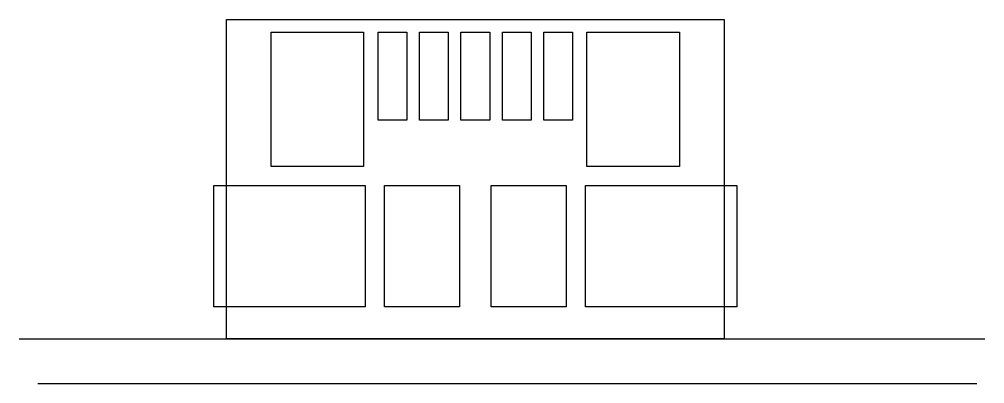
# Model space of a CAD drawing. Extents: x -7.1 to 8, y -4.1 to 1.6.
import ezdxf

# ---------------------------------------------------------------- set-up
doc = ezdxf.new("R2010")
doc.units = 0
doc.layers.get('0').update_dxf_attribs({"linetype": 'continuous'})

# ---------------------------------------------------------------- blocks, each defined once
blk = doc.blocks.new('SKETCH')
at = {"color": 7}
for points in [[(-3.9, 1.58), (3.9, 1.58), (3.9, -3.42), (-3.9, -3.42)], [(-3.2, 1.38), (-1.75, 1.38), (-1.75, -0.72), (-3.2, -0.72)], [(-1.525, 1.38), (-1.075, 1.38), (-1.075, 0), (-1.525, 0)], [(-0.875, 1.38), (-0.425, 1.38), (-0.425, 0), (-0.875, 0)], [(-0.225, 1.38), (0.225, 1.38), (0.225, 0), (-0.225, 0)], [(0.425, 1.38), (0.875, 1.38), (0.875, 0), (0.425, 0)], [(1.075, 1.38), (1.525, 1.38), (1.525, 0), (1.075, 0)], [(1.75, 1.38), (3.2, 1.38), (3.2, -0.72), (1.75, -0.72)], [(-4.1, -1.02), (-1.725, -1.02), (-1.725, -2.92), (-4.1, -2.92)], [(-1.425, -1.02), (-0.25, -1.02), (-0.25, -2.92), (-1.425, -2.92)], [(0.25, -1.02), (1.425, -1.02), (1.425, -2.92), (0.25, -2.92)], [(1.725, -1.02), (4.1, -1.02), (4.1, -2.92), (1.725, -2.92)]]:
    blk.add_lwpolyline(points, close=True, dxfattribs=at)
for points in [[(-7.147, -3.42), (7.983, -3.42)], [(-6.856, -4.12), (7.859, -4.12)]]:
    blk.add_lwpolyline(points, dxfattribs=at)

msp = doc.modelspace()

# ---------------------------------------------------------------- block references
at = {"color": 7}
msp.add_blockref('SKETCH', (0, 0), dxfattribs=at)

doc.saveas('drawing.dxf')
